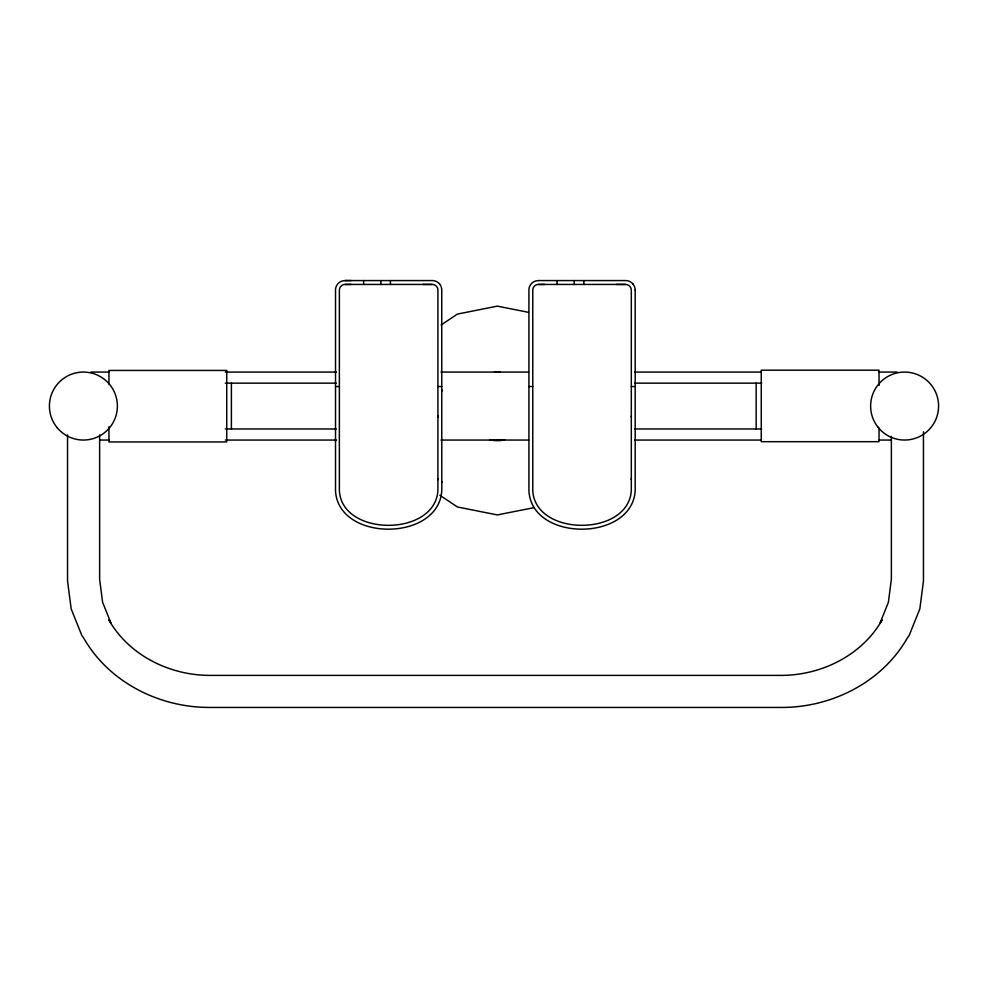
<?xml version="1.0" encoding="UTF-8"?>
<svg xmlns="http://www.w3.org/2000/svg" width="988" height="988" viewBox="0 0 988 988"><rect width="100%" height="100%" fill="white"/><g stroke="black" fill="none" stroke-linecap="round" stroke-linejoin="round"><path stroke-width="1.48" d="M67.542 434.881L67.542 580.932L71.173 608.892L81.794 635.37L83.758 638.149C108.692 681.794 158.154 706.951 207.715 707.433L783.299 707.433C832.859 706.951 882.309 681.794 907.256 638.149L909.207 635.37L919.84 608.892L923.459 580.932L923.459 431.805M437.906 479.6L437.906 478.612M437.906 417.084L437.906 415.948M441.784 482.416L441.784 481.65M441.784 391.186L441.784 389.766M631.307 479.6L631.307 478.612M631.307 417.084L631.307 415.948M891.374 436.4L891.374 579.277L888.385 602.334L880.209 622.699L882.161 619.908C862.005 655.291 821.757 675.162 781.706 675.397L209.308 675.397C169.257 675.162 129.008 655.291 108.841 619.908L110.792 622.699L102.616 602.334L99.627 579.277L99.627 434.868M441.093 324.978L457.407 314.085L497.347 306.132L528.419 312.319M534.347 507.573L497.347 514.921L457.407 506.98L439.845 495.247M422.926 284.421L432.25 284.445A5.644 5.644 0 0 1 435.794 285.693A5.693 5.693 0 0 1 437.919 290.139L437.906 490.456C435.202 537.003 341.478 536.879 339.378 490.456L339.378 290.114A5.669 5.669 0 0 1 342.564 285.026A5.644 5.644 0 0 1 345.047 284.445L351.222 284.421M616.314 284.421L625.651 284.445A5.669 5.669 0 0 1 631.307 290.114L631.307 490.456C628.603 537.003 534.866 536.879 532.779 490.456L532.779 290.114A5.644 5.644 0 0 1 535.941 285.038A5.644 5.644 0 0 1 538.448 284.445L544.623 284.421M538.423 280.567L625.663 280.567A9.485 9.485 0 0 1 629.85 281.543A9.571 9.571 0 0 1 633.086 284.136M351.222 280.58L345.034 280.567L432.262 280.567A9.485 9.485 0 0 1 436.449 281.543A9.571 9.571 0 0 1 439.685 284.136M345.047 284.445L432.25 284.445M538.448 284.445L625.651 284.445M90.81 372.068L108.927 372.068M225.338 372.068L336.463 372.068M440.92 372.068L528.605 372.068M634.691 372.068L761.118 372.068M879.061 372.068L897.178 372.068M225.264 383.146L336.291 383.146M634.741 383.146L761.723 383.146M335.512 386.53L339.378 386.518M437.906 386.53L441.784 386.518M528.913 386.53L532.779 386.518M631.307 386.53L635.185 386.518M225.264 428.977L336.291 428.977M634.741 428.977L761.723 428.977M99.862 440.055L108.927 440.055M225.338 440.055L336.463 440.055M440.92 440.055L528.605 440.055M634.691 440.055L761.118 440.055M879.061 440.055L891.139 440.055M879.036 385.406L879.036 370.191L761.254 370.191L761.254 441.685L879.036 441.685L879.036 428.002M756.153 383.146L756.153 428.977M635.185 290.089L635.185 490.468C632.382 542.017 531.136 542.153 528.913 490.468L528.913 290.089A9.485 9.485 0 0 1 529.877 285.903A9.571 9.571 0 0 1 532.483 282.667A9.485 9.485 0 0 1 538.398 280.604M583.846 280.58L583.846 284.421M574.25 280.58L574.25 284.421M557.071 280.58L557.071 284.421M390.445 280.58L390.445 284.421M380.849 280.58L380.849 284.421M363.67 280.58L363.67 284.421M231.39 383.146L231.39 428.977M108.952 384.134L108.952 370.438L226.734 370.438L226.734 441.945L108.952 441.945L108.952 426.73M500.237 439.932A34 34 0 0 1 494.469 439.932M494.469 372.192A34 34 0 0 1 500.237 372.192M439.66 284.112A9.485 9.485 0 0 1 441.747 290.064L441.784 490.468C438.981 542.017 337.748 542.153 335.512 490.468L335.512 290.089A9.485 9.485 0 0 1 336.476 285.903A9.571 9.571 0 0 1 339.082 282.667A9.485 9.485 0 0 1 344.997 280.604M633.061 284.112A9.485 9.485 0 0 1 635.148 290.064M504.695 439.771A30.146 30.146 0 0 1 490.011 439.771M57.316 427.866A34 34 0 0 0 115.312 417.751A34 34 0 0 0 77.546 372.575A34 34 0 0 0 57.316 427.866M877.64 426.754A34 34 0 0 0 936.007 419.073A34 34 0 0 0 900.167 372.365A34 34 0 0 0 877.64 426.754"/></g></svg>
